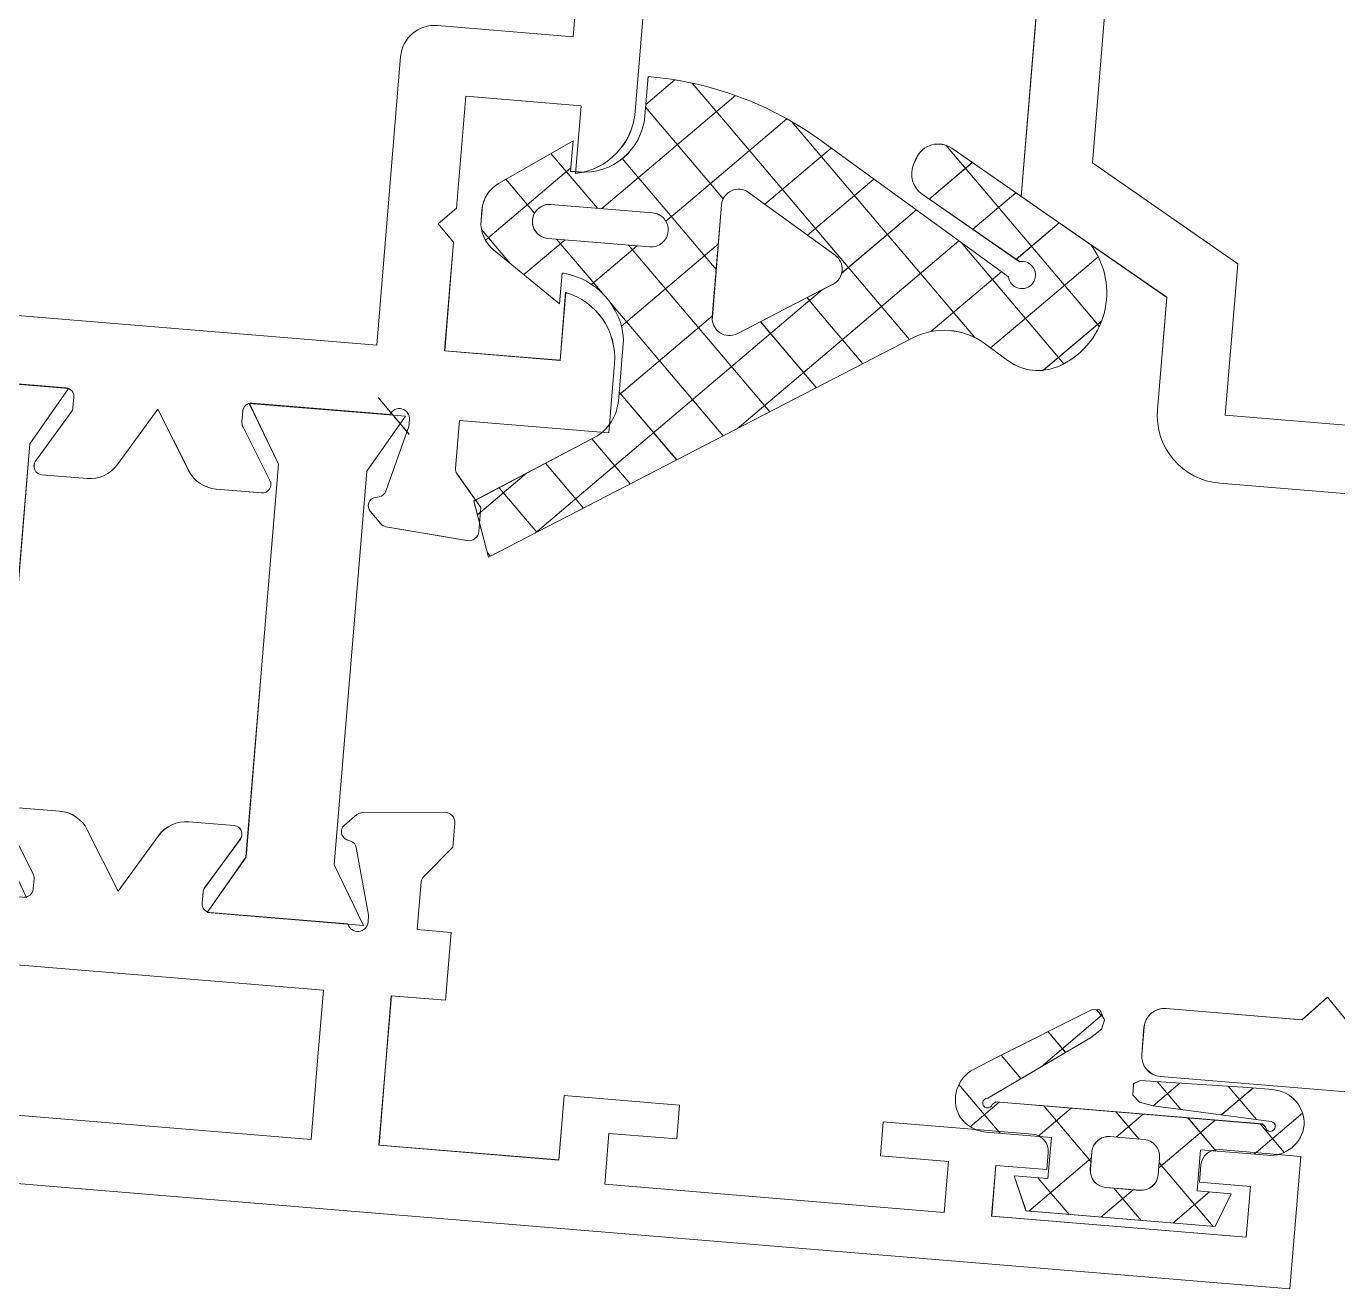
# Model space of a CAD drawing. Header units: millimetres. Extents: x 26282 to 30760, y 1404 to 4574.
# Drawn here: x 29318.767 to 29322.618, y 3490.114 to 3493.82 of the extents above; entities that cross this region are included whole.
import ezdxf

# ---------------------------------------------------------------- set-up
doc = ezdxf.new("R2010")
doc.units = ezdxf.units.MM
doc.header["$LTSCALE"] = 0.25
doc.layers.add('AB-DUV', color=4, linetype='Continuous', lineweight=50)
doc.layers.add('DOĞRAMA', color=30, linetype='Continuous', lineweight=20)

# ---------------------------------------------------------------- blocks, each defined once
blk = doc.blocks.new('CHD60E27', base_point=(-138.6, 7.85))
at = {"color": 1, "linetype": 'Continuous'}
blk.add_line((-115.729976, 50.516652), (-114.729976, 49.516652), dxfattribs=at)
blk.add_line((-115.729976, 50.516652), (-114.729976, 49.516652), dxfattribs=at)
at = {"color": 40, "linetype": 'Continuous'}
for points in [[(-138.6, 7.85), (-138.6, 78.35), (-134.7, 78.35), (-134.7, 75.95, -0.414213), (-135.199999, 75.45), (-135.7, 75.45), (-135.7, 76.95), (-137.2, 76.95), (-137.2, 69.45), (-135.7, 69.45), (-135.7, 70.95), (-135.2, 70.95, -0.414213), (-134.699999, 70.45), (-134.7, 66.05), (-135.7, 66.05), (-135.7, 68.05), (-137.2, 68.05), (-137.2, 58.05), (-135.7, 58.05), (-135.7, 60.05), (-134.7, 60.05), (-134.7, 56.65), (-136.6, 56.65), (-136.6, 51.35), (-134.4, 51.35), (-132.2, 51.35), (-132.2, 52.95), (-130.2, 52.95), (-130.2, 51.95), (-128.790992, 51.95, 0.176327), (-128.630295, 52.008489), (-127.7, 52.789099), (-127, 52.789099, -0.43976), (-126.701142, 52.462953), (-126.911671, 50.056591, -0.176327), (-126.983943, 49.901604), (-127.323223, 49.562323, -0.577351), (-127.741481, 49.674394), (-127.772347, 49.789587, 0.267949), (-127.949124, 49.966363), (-129.9, 50.489099), (-130.1, 50.489099, 0.842899), (-130.2, 49.906257), (-130.2, 45.839099, 0.414213), (-129.949998, 45.589099), (-129.628806, 45.589099, 0.137838), (-129.498553, 45.625711), (-127.980252, 46.552487, -0.585341), (-127.6, 46.339099), (-127.6, 45.002615, -0.261351), (-128.07899, 44.149065), (-129.797634, 43.1), (-128.07899, 42.050935, -0.261351), (-127.6, 41.197385), (-127.6, 39.8609, -0.585341)], [(-127.980252, 39.647512), (-129.498554, 40.574288, 0.137838), (-129.628807, 40.6109), (-129.95, 40.6109, 0.414213), (-130.199999, 40.360899)], [(-115.2, 36.293744), (-115.2, 40.3609, 0.414213), (-115.45, 40.6109), (-115.771193, 40.6109, 0.137838), (-115.901446, 40.574288), (-117.419747, 39.647512, -0.585341), (-117.799999, 39.8609), (-117.8, 41.197384, -0.261351), (-117.32101, 42.050935), (-115.602366, 43.1), (-117.321009, 44.149064, -0.261351), (-117.8, 45.002615), (-117.8, 46.339099, -0.585341), (-117.419747, 46.552488), (-115.901445, 45.625712, 0.137838), (-115.771193, 45.5891), (-115.45, 45.589099, 0.414213), (-115.199999, 45.8391), (-115.2, 49.906257, 0.842899), (-115.3, 50.489099), (-115.5, 50.489099), (-117.450876, 49.966364, 0.267949), (-117.627653, 49.789587), (-117.658518, 49.674395, -0.577351), (-118.076776, 49.562322), (-118.416057, 49.901603, -0.176327), (-118.488329, 50.056591), (-118.698858, 52.462953, -0.43976), (-118.4, 52.789099), (-117.7, 52.789099), (-116.769704, 52.008489, 0.176327), (-116.609007, 51.95), (-115.2, 51.95), (-115.2, 56.35), (-113.159591, 56.35, -0.356297), (-111.199999, 54.75), (-113.2, 54.75), (-113.2, 51.35), (-110, 51.35), (-109.5, 50.85), (-109, 51.35), (-105.7, 51.35), (-105.7, 54.75), (-107.7, 54.75, -0.356297), (-105.740408, 56.35), (-98.6, 56.35, -0.414213)]]:
    blk.add_lwpolyline(points, format="xyb", dxfattribs=at)
blk.add_lwpolyline([(-80.6, 43.1), (-80.6, 49.35), (-99.6, 49.35, -0.414213), (-100.6, 50.35), (-100.6, 54.35), (-103.7, 54.35), (-103.7, 50.35, -0.414213), (-104.699999, 49.350001), (-113.2, 49.35), (-113.2, 36.85), (-104.7, 36.85, -0.414213), (-103.699999, 35.850001), (-103.7, 31.85), (-100.6, 31.85), (-100.6, 35.85, -0.414213), (-99.6, 36.85), (-80.6, 36.85), (-80.6, 43.1)], format="xyb", close=True, dxfattribs=at)
at = {"color": 4, "linetype": 'Continuous'}
for points in [[(-130.210348, 45.762166), (-128.497348, 46.762166), (-122.710348, 46.762166), (-116.923348, 46.762166), (-115.210348, 45.762166), (-115.210348, 50.362166), (-116.910348, 49.362166), (-122.710348, 49.362166), (-128.510348, 49.362166), (-130.210348, 50.362166), (-130.210348, 45.762166)], [(-128.497348, 39.437833), (-130.210348, 40.437833), (-130.210348, 35.837833), (-128.510348, 36.837833), (-122.710348, 36.837833), (-116.910348, 36.837833), (-115.210348, 35.837833), (-115.210348, 40.437833), (-116.923348, 39.437833), (-122.710348, 39.437833), (-128.497348, 39.437833)]]:
    blk.add_lwpolyline(points, close=True, dxfattribs=at)
at = {"color": 40, "linetype": 'Continuous'}
blk.add_lwpolyline([(-134.4, 49.35), (-136.6, 49.35), (-136.6, 36.85), (-132.2, 36.85), (-132.2, 49.35), (-134.4, 49.35)], close=True, dxfattribs=at)
blk = doc.blocks.new('CHD60E28', base_point=(0, -82.8))
at = {"color": 40, "linetype": 'Continuous'}
for points in [[(7.9, -53.705341), (8.61934, -54.4), (7.9, -55.094658), (7.9, -59.1, -0.414213), (7.3, -59.699999), (6.5, -59.7, -0.414213), (5.9, -59.099999), (5.9, -49.7)], [(42.5, -65.3), (31.308076, -65.3), (28.71, -60.8), (25.4, -60.8, -0.414213), (23.4, -58.799999), (23.4, -48.4)]]:
    blk.add_lwpolyline(points, format="xyb", dxfattribs=at)
blk.add_lwpolyline([(65, -43.55084), (65, -28.301681, 0.414213), (62, -25.301681), (60, -25.30168), (60, -29), (25.4, -29), (25.4, -58.8), (29.864701, -58.8), (32.462777, -63.3), (38, -63.3), (38, -58.8), (65, -58.8), (65, -43.55084)], format="xyb", close=True, dxfattribs=at)
blk = doc.blocks.new('CHD50D23', base_point=(110.983776, 153.85743))
at = {"color": 1, "linetype": 'Continuous'}
for p, q in [((117.791548, 170.671326), (119.381447, 172.261226)), ((119.568875, 171.841832), (119.206204, 172.204502)), ((119.457419, 170.215877), (121.244586, 172.003044)), ((124.138771, 167.271936), (119.568875, 171.841832)), ((119.432791, 169.856596), (118.032092, 171.257294)), ((120.970782, 169.60792), (122.142332, 170.77947)), ((118.315634, 169.074092), (119.457419, 170.215877)), ((121.333881, 167.955505), (119.432791, 169.856596)), ((119.301305, 167.938443), (120.572703, 169.209841)), ((121.747604, 168.263422), (122.91966, 169.435477)), ((119.296707, 167.87136), (118.580823, 168.587243)), ((118.649877, 167.287015), (119.301305, 167.938443)), ((122.524426, 166.918923), (123.696988, 168.091485)), ((119.145191, 165.661009), (121.37384, 167.889658)), ((124.455498, 162.712568), (119.296707, 167.87136)), ((119.160623, 165.886123), (118.364104, 166.682642)), ((120.14134, 164.535837), (122.174977, 166.569474)), ((115.348278, 161.864095), (119.145191, 165.661009)), ((124.278265, 160.768481), (119.160623, 165.886123)), ((119.024539, 163.900887), (117.547506, 165.37792)), ((121.172168, 163.445345), (122.976114, 165.249291)), ((118.528593, 162.275512), (116.730908, 164.073197)), ((118.989078, 163.383575), (119.611946, 164.006444)), ((119.345191, 163.580234), (119.024539, 163.900887)), ((121.973305, 162.125161), (123.777251, 163.929107)), ((111.799457, 156.193954), (118.989078, 163.383575)), ((120.452072, 158.230713), (115.91431, 162.768475)), ((121.603057, 159.633594), (124.527445, 162.557981)), ((118.720503, 157.840961), (115.097712, 161.463753)), ((121.452072, 157.361288), (125.087016, 160.996232)), ((116.041968, 158.315145), (118.584254, 160.857431)), ((118.064864, 158.216721), (120.705574, 160.857431)), ((121.299351, 159.504754), (119.946674, 160.857431)), ((122.788808, 160.136617), (122.034401, 160.891024)), ((125.34237, 159.704376), (124.278265, 160.768481)), ((116.124999, 158.315145), (114.281114, 160.15903)), ((124.529431, 158.395995), (122.788808, 160.136617)), ((121.237452, 159.267988), (121.603057, 159.633594)), ((122.965684, 157.838422), (121.299351, 159.504754)), ((124.608099, 158.395995), (125.396213, 159.184109)), ((114.691525, 157.627299), (113.464516, 158.854308)), ((119.211984, 157.24252), (120.452072, 158.482608)), ((113.865869, 156.331635), (112.647918, 157.549586)), ((120.452072, 156.109392), (118.977527, 157.583937)), ((122.94395, 155.738834), (121.452072, 157.230713)), ((119.332913, 155.242129), (120.452072, 156.361288)), ((120.244395, 154.032291), (122.569534, 156.35743)), ((113.040212, 155.035971), (111.83132, 156.244863)), ((112.193401, 154.466577), (113.52755, 155.800727)), ((122.081038, 154.480426), (121.159141, 155.402323)), ((111.107571, 154.847292), (111.014722, 154.940141)), ((120.547923, 153.892221), (119.627241, 154.812903))]:
    blk.add_line(p, q, dxfattribs=at)
for points in [[(117.942326, 171.103172, -0.229763), (119.601084, 172.311706, -0.229763), (121.577, 171.756923), (124.065182, 167.454881, -0.472021), (123.686104, 166.442525), (123.493312, 166.376425, -0.353954), (122.651853, 166.698377), (120.910699, 169.711911, 2.506605), (120.443837, 169.422198), (123.974866, 163.603459, -0.068514), (125.058809, 161.099606, -0.068514), (125.425814, 158.395994), (124.268132, 158.395995, 0.414213), (122.468133, 156.595995), (122.468132, 156.35743), (123.368132, 156.35743), (121.951762, 154.2919, -0.247171), (121.127035, 153.857431), (120.80923, 153.85743, -0.247171), (119.984502, 154.2919), (118.568132, 156.35743), (119.468132, 156.35743), (119.468132, 156.395995, 0.347266), (117.672353, 158.315146), (115.962865, 158.315145, 0.239382), (114.781982, 157.769249), (112.588983, 154.327878), (110.983776, 154.890697), (118.422358, 166.775718, 0.283277), (118.436838, 168.874362), (117.984154, 169.620334, -0.264505), (117.942326, 171.103172)], [(118.960417, 162.96546), (118.120011, 161.622698, 0.58904), (118.543842, 160.857431), (121.854332, 160.857431, 0.584485), (122.281783, 161.616824), (120.652103, 164.302354, 0.558043), (119.800823, 164.308222), (118.960417, 162.96546)], [(120.952072, 159.35743, 0.414214), (120.452072, 158.85743), (120.452072, 155.85743, 1), (121.452072, 155.85743), (121.452072, 158.85743, 0.414214), (120.952072, 159.35743)]]:
    blk.add_lwpolyline(points, format="xyb", close=True, dxfattribs=at)
blk = doc.blocks.new('CHD40D08', base_point=(-2.21267, -2.905012))
at = {"color": 1, "linetype": 'Continuous'}
for p, q in [((0, 5.969856), (1.319355, 7.289211)), ((0.12533, 6.85077), (0.904473, 6.071627)), ((1.017205, 5.958895), (1.924654, 5.051445)), ((1.069674, 4.91821), (1.934707, 5.783243)), ((-2.21267, 4.946129), (-0.482761, 3.21622)), ((-2.21267, 3.757186), (-1.21267, 4.757186)), ((-0.632316, 3.21622), (0.904473, 4.753009)), ((0, 4.854779), (0.904473, 3.950306)), ((1.129836, 3.724943), (1.8882, 2.96658)), ((1.171493, 2.898708), (1.899747, 3.626962)), ((-2.21267, 2.824809), (-1.333018, 1.945157)), ((-2.21267, 1.635866), (-1.333018, 2.515518)), ((0.166981, 2.566478), (0.904473, 1.828986)), ((0.166982, 1.894197), (0.904473, 2.631688)), ((-2.21267, -0.485455), (-0.510996, 1.216219)), ((-0.604081, 1.21622), (0.039793, 0.572346)), ((2.045652, -0.469774), (3.706779, 1.191354)), ((3.601991, 1.252788), (3.846916, 1.007863)), ((-2.21267, 0.703488), (-1.21267, -0.296512)), ((0.039793, 0.572346), (0.904473, -0.292334)), ((0.061836, -0.332269), (0.904473, 0.510368)), ((2.524604, 0.208855), (3.086884, -0.353425)), ((0, -0.394105), (0.061836, -0.332269)), ((1.646901, -1.034763), (2.284292, -1.672154)), ((-0.000001, -1.509181), (0.092774, -1.601955)), ((0.092774, -1.601955), (1.325459, -2.834641)), ((0.115405, -2.400021), (0.904473, -1.610952))]:
    blk.add_line(p, q, dxfattribs=at)
for points in [[(3.56458, 1.274721), (3.853054, 1.105598), (3.839039, 0.882431), (2.197611, -1.814579), (1.801975, -2.439764, -0.413949), (0.422965, -2.750501, -0.119976), (0.112064, -2.393627, -0.119976), (-0.000001, -1.93378), (0, 0), (-1.21267, 0), (-1.21267, -1), (-2.21267, -0.565218), (-2.21267, 5.005452), (-1.21267, 5.396757), (-1.21267, 4.396757), (0, 4.396757), (0, 6.36622, -0.404548), (0.967353, 7.365686, -0.404548), (1.934706, 6.366219), (1.934707, 5.626366), (1.87951, 2.469611), (1.772015, 2.273538), (1.437813, 2.284888), (1.245523, 2.492312), (1.171532, 2.897929), (0.995458, 6.390233, 2.044702), (0.823804, 6.2417), (0.904473, 6.143585), (0.904473, -1.711145), (0.823804, -1.809259, 2.04471), (0.995459, -1.957792), (3.011747, 0.899087), (3.291174, 1.202272), (3.56458, 1.274721)], [(0.020535, 1.362666, 0.198912), (0.166982, 1.71622), (0.166981, 2.71622, 0.414213), (-0.333018, 3.21622), (-0.833018, 3.21622, 0.414213), (-1.333018, 2.71622), (-1.333018, 1.716219, 0.414213), (-0.833018, 1.21622), (-0.333018, 1.216219, 0.198912), (0.020535, 1.362666)]]:
    blk.add_lwpolyline(points, format="xyb", close=True, dxfattribs=at)
blk = doc.blocks.new('A$C3DEF5641')
at = {"layer": 'DOĞRAMA', "color": 163, "xscale": -1, "rotation": 270}
for name, p in [('CHD60E28', (55.833, 51.924)), ('CHD60E27', (13.333, 51.924)), ('CHD50D23', (57.585, 71.395)), ('CHD40D08', (73.585, 53.562))]:
    blk.add_blockref(name, p, dxfattribs=at)
blk = doc.blocks.new('A$C187D15ED')
at = {"layer": 'DOĞRAMA', "color": 163, "xscale": 0.1, "yscale": 0.1, "zscale": 0.1, "rotation": 355.2754398313509}
blk.add_blockref('A$C3DEF5641', (9743.2711, 3280.6018, -134.2241), dxfattribs=at)
blk.add_blockref('A$C3DEF5641', (9743.2711, 3280.6018, -134.2241), dxfattribs=at)

msp = doc.modelspace()

# ---------------------------------------------------------------- block references
at = {"layer": 'AB-DUV', "ltscale": 100}
msp.add_blockref('A$C187D15ED', (19570.4239, 205.0275, 5.1264), dxfattribs=at)

# ---------------------------------------------------------------- next in the draw order: linework, layer by layer
at = {"layer": 'DOĞRAMA', "color": 1, "linetype": 'Continuous'}
for p, q in [((29320.5865, 3493.5907, -129.0977), (29320.6716, 3493.6627, -129.0977)), ((29320.5865, 3493.5907, -129.0977), (29320.6716, 3493.6627, -129.0977)), ((29320.723, 3493.6531, -129.0977), (29320.8203, 3493.5383, -129.0977)), ((29320.723, 3493.6531, -129.0977), (29320.8203, 3493.5383, -129.0977)), ((29320.4574, 3493.2847, -129.0977), (29320.8496, 3493.617, -129.0977)), ((29320.4574, 3493.2847, -129.0977), (29320.8496, 3493.617, -129.0977)), ((29320.5859, 3493.5829, -129.0977), (29320.745, 3493.395, -129.0977)), ((29320.5859, 3493.5829, -129.0977), (29320.745, 3493.395, -129.0977)), ((29320.6851, 3493.281, -129.0977), (29321.0007, 3493.5484, -129.0977)), ((29320.6851, 3493.281, -129.0977), (29321.0007, 3493.5484, -129.0977)), ((29320.8203, 3493.5383, -129.0977), (29321.2881, 3492.9861, -129.0977)), ((29320.8203, 3493.5383, -129.0977), (29321.2881, 3492.9861, -129.0977)), ((29321.0155, 3493.5399, -129.0977), (29321.4871, 3492.9833, -129.0977)), ((29321.0155, 3493.5399, -129.0977), (29321.4871, 3492.9833, -129.0977)), ((29320.9365, 3493.2974, -129.0977), (29321.1311, 3493.4623, -129.0977)), ((29320.9365, 3493.2974, -129.0977), (29321.1311, 3493.4623, -129.0977)), ((29321.4673, 3493.4708, -129.0977), (29321.8851, 3492.9777, -129.0977)), ((29321.4673, 3493.4708, -129.0977), (29321.8851, 3492.9777, -129.0977)), ((29320.308, 3493.4467, -129.0977), (29320.4444, 3493.2858, -129.0977)), ((29320.308, 3493.4467, -129.0977), (29320.4444, 3493.2858, -129.0977)), ((29320.5175, 3493.4316, -129.0977), (29320.6698, 3493.2518, -129.0977)), ((29320.5175, 3493.4316, -129.0977), (29320.6698, 3493.2518, -129.0977)), ((29321.4188, 3493.3128, -129.0977), (29321.5453, 3493.42, -129.0977)), ((29321.4188, 3493.3128, -129.0977), (29321.5453, 3493.42, -129.0977)), ((29320.1157, 3493.1917, -129.0977), (29320.3666, 3493.4043, -129.0977)), ((29320.1157, 3493.1917, -129.0977), (29320.3666, 3493.4043, -129.0977)), ((29320.745, 3493.395, -129.0977), (29320.814, 3493.3136, -129.0977)), ((29320.745, 3493.395, -129.0977), (29320.814, 3493.3136, -129.0977)), ((29320.1755, 3493.3711, -129.0977), (29320.2598, 3493.2716, -129.0977)), ((29320.1755, 3493.3711, -129.0977), (29320.2598, 3493.2716, -129.0977)), ((29321.0615, 3493.2067, -129.0977), (29321.2561, 3493.3716, -129.0977)), ((29321.0615, 3493.2067, -129.0977), (29321.2561, 3493.3716, -129.0977)), ((29321.5464, 3493.2243, -129.0977), (29321.6728, 3493.3315, -129.0977)), ((29321.5464, 3493.2243, -129.0977), (29321.6728, 3493.3315, -129.0977)), ((29320.6457, 3493.2476, -129.0977), (29320.6851, 3493.281, -129.0977)), ((29320.6457, 3493.2476, -129.0977), (29320.6851, 3493.281, -129.0977)), ((29321.1617, 3493.095, -129.0977), (29321.3811, 3493.2809, -129.0977)), ((29321.1617, 3493.095, -129.0977), (29321.3811, 3493.2809, -129.0977)), ((29320.1043, 3493.2232, -129.0977), (29320.1884, 3493.1238, -129.0977)), ((29320.1043, 3493.2232, -129.0977), (29320.1884, 3493.1238, -129.0977)), ((29320.6698, 3493.2518, -129.0977), (29320.7935, 3493.1059, -129.0977)), ((29320.6698, 3493.2518, -129.0977), (29320.7935, 3493.1059, -129.0977)), ((29321.674, 3493.1359, -129.0977), (29321.8004, 3493.243, -129.0977)), ((29321.674, 3493.1359, -129.0977), (29321.8004, 3493.243, -129.0977)), ((29320.2288, 3493.0909, -129.0977), (29320.3495, 3493.1933, -129.0977)), ((29320.2288, 3493.0909, -129.0977), (29320.3495, 3493.1933, -129.0977)), ((29320.3244, 3493.1953, -129.0977), (29320.4592, 3493.0362, -129.0977)), ((29320.3244, 3493.1953, -129.0977), (29320.4592, 3493.0362, -129.0977)), ((29321.2656, 3492.9864, -129.0977), (29321.506, 3493.1902, -129.0977)), ((29321.2656, 3492.9864, -129.0977), (29321.506, 3493.1902, -129.0977)), ((29321.5123, 3493.1856, -129.0977), (29321.6861, 3492.9805, -129.0977)), ((29321.5123, 3493.1856, -129.0977), (29321.6861, 3492.9805, -129.0977)), ((29320.4271, 3493.0624, -129.0977), (29320.5609, 3493.1758, -129.0977)), ((29320.4271, 3493.0624, -129.0977), (29320.5609, 3493.1758, -129.0977)), ((29320.5148, 3492.9401, -129.0977), (29320.7997, 3493.1815, -129.0977)), ((29320.5148, 3492.9401, -129.0977), (29320.7997, 3493.1815, -129.0977)), ((29320.5358, 3493.1779, -129.0977), (29320.9507, 3492.6883, -129.0977)), ((29320.5358, 3493.1779, -129.0977), (29320.9507, 3492.6883, -129.0977)), ((29321.7221, 3492.98, -129.0977), (29321.9149, 3493.1434, -129.0977)), ((29321.7221, 3492.98, -129.0977), (29321.9149, 3493.1434, -129.0977)), ((29321.4938, 3492.9832, -129.0977), (29321.631, 3493.0995, -129.0977)), ((29321.4938, 3492.9832, -129.0977), (29321.631, 3493.0995, -129.0977)), ((29321.0373, 3492.9896, -129.0977), (29321.1045, 3493.0466, -129.0977)), ((29321.0373, 3492.9896, -129.0977), (29321.1045, 3493.0466, -129.0977)), ((29320.4827, 3493.0085, -129.0977), (29320.8139, 3492.6176, -129.0977)), ((29320.4827, 3493.0085, -129.0977), (29320.8139, 3492.6176, -129.0977)), ((29321.0599, 3493.0235, -129.0977), (29321.0892, 3492.9889, -129.0977)), ((29321.0599, 3493.0235, -129.0977), (29321.0892, 3492.9889, -129.0977)), ((29320.2616, 3492.3323, -129.0977), (29321.0373, 3492.9896, -129.0977)), ((29320.2616, 3492.3323, -129.0977), (29321.0373, 3492.9896, -129.0977)), ((29320.5079, 3492.7377, -129.0977), (29320.7822, 3492.9701, -129.0977)), ((29320.5079, 3492.7377, -129.0977), (29320.7822, 3492.9701, -129.0977)), ((29320.8559, 3492.6393, -129.0977), (29321.2656, 3492.9864, -129.0977)), ((29320.8559, 3492.6393, -129.0977), (29321.2656, 3492.9864, -129.0977)), ((29320.9231, 3492.9529, -129.0977), (29321.0875, 3492.7589, -129.0977)), ((29320.9231, 3492.9529, -129.0977), (29321.0875, 3492.7589, -129.0977)), ((29321.0892, 3492.9889, -129.0977), (29321.2242, 3492.8295, -129.0977)), ((29321.0892, 3492.9889, -129.0977), (29321.2242, 3492.8295, -129.0977)), ((29321.2881, 3492.9861, -129.0977), (29321.361, 3492.9002, -129.0977)), ((29321.2881, 3492.9861, -129.0977), (29321.361, 3492.9002, -129.0977)), ((29321.4236, 3492.9237, -129.0977), (29321.4938, 3492.9832, -129.0977)), ((29321.4236, 3492.9237, -129.0977), (29321.4938, 3492.9832, -129.0977)), ((29321.4871, 3492.9833, -129.0977), (29321.5526, 3492.9061, -129.0977)), ((29321.4871, 3492.9833, -129.0977), (29321.5526, 3492.9061, -129.0977)), ((29321.5989, 3492.8756, -129.0977), (29321.7221, 3492.98, -129.0977)), ((29321.5989, 3492.8756, -129.0977), (29321.7221, 3492.98, -129.0977)), ((29321.6861, 3492.9805, -129.0977), (29321.8141, 3492.8294, -129.0977)), ((29321.6861, 3492.9805, -129.0977), (29321.8141, 3492.8294, -129.0977)), ((29321.7538, 3492.8102, -129.0977), (29321.9253, 3492.9556, -129.0977)), ((29321.7538, 3492.8102, -129.0977), (29321.9253, 3492.9556, -129.0977)), ((29321.8851, 3492.9777, -129.0977), (29321.9182, 3492.9386, -129.0977)), ((29321.8851, 3492.9777, -129.0977), (29321.9182, 3492.9386, -129.0977)), ((29319.8921, 3492.6221, -129.0977), (29319.8006, 3492.73, -129.0977)), ((29319.8921, 3492.6221, -129.0977), (29319.8006, 3492.73, -129.0977)), ((29319.8921, 3492.6221, -129.0977), (29319.8006, 3492.73, -129.0977)), ((29319.8921, 3492.6221, -129.0977), (29319.8006, 3492.73, -129.0977)), ((29320.5086, 3492.7459, -129.0977), (29320.6772, 3492.547, -129.0977)), ((29320.5086, 3492.7459, -129.0977), (29320.6772, 3492.547, -129.0977)), ((29320.4283, 3492.6087, -129.0977), (29320.5404, 3492.4763, -129.0977)), ((29320.4283, 3492.6087, -129.0977), (29320.5404, 3492.4763, -129.0977)), ((29320.2923, 3492.5371, -129.0977), (29320.4037, 3492.4057, -129.0977)), ((29320.2923, 3492.5371, -129.0977), (29320.4037, 3492.4057, -129.0977)), ((29320.0927, 3492.3858, -129.0977), (29320.2366, 3492.5078, -129.0977)), ((29320.0927, 3492.3858, -129.0977), (29320.2366, 3492.5078, -129.0977)), ((29320.1564, 3492.4655, -129.0977), (29320.2669, 3492.3351, -129.0977)), ((29320.1564, 3492.4655, -129.0977), (29320.2669, 3492.3351, -129.0977)), ((29320.1217, 3492.2745, -129.0977), (29320.1302, 3492.2644, -129.0977)), ((29320.1217, 3492.2745, -129.0977), (29320.1302, 3492.2644, -129.0977)), ((29321.7474, 3490.7656, -129.0977), (29321.9267, 3490.9175, -129.0977)), ((29321.7474, 3490.7656, -129.0977), (29321.9267, 3490.9175, -129.0977)), ((29321.9319, 3490.9065, -129.0977), (29321.9095, 3490.933, -129.0977)), ((29321.9319, 3490.9065, -129.0977), (29321.9095, 3490.933, -129.0977)), ((29321.819, 3490.8078, -129.0977), (29321.7676, 3490.8684, -129.0977)), ((29321.819, 3490.8078, -129.0977), (29321.7676, 3490.8684, -129.0977)), ((29321.6879, 3490.7305, -129.0977), (29321.6296, 3490.7993, -129.0977)), ((29321.6879, 3490.7305, -129.0977), (29321.6296, 3490.7993, -129.0977)), ((29322.1579, 3490.6398, -129.0977), (29322.0886, 3490.7216, -129.0977)), ((29322.1579, 3490.6398, -129.0977), (29322.0886, 3490.7216, -129.0977)), ((29321.6185, 3490.5803, -129.0977), (29321.5058, 3490.7133, -129.0977)), ((29321.6185, 3490.5803, -129.0977), (29321.5058, 3490.7133, -129.0977)), ((29322.0759, 3490.6508, -129.0977), (29322.1545, 3490.7173, -129.0977)), ((29322.0759, 3490.6508, -129.0977), (29322.1545, 3490.7173, -129.0977)), ((29322.2764, 3490.624, -129.0977), (29322.3697, 3490.7031, -129.0977)), ((29322.2764, 3490.624, -129.0977), (29322.3697, 3490.7031, -129.0977)), ((29322.3797, 3490.6102, -129.0977), (29322.2967, 3490.7081, -129.0977)), ((29322.3797, 3490.6102, -129.0977), (29322.2967, 3490.7081, -129.0977)), ((29321.5392, 3490.5891, -129.0977), (29321.6243, 3490.6613, -129.0977)), ((29321.5392, 3490.5891, -129.0977), (29321.6243, 3490.6613, -129.0977)), ((29321.7448, 3490.5668, -129.0977), (29321.8357, 3490.6438, -129.0977)), ((29321.7448, 3490.5668, -129.0977), (29321.8357, 3490.6438, -129.0977)), ((29321.8348, 3490.5571, -129.0977), (29321.7557, 3490.6504, -129.0977)), ((29321.8348, 3490.5571, -129.0977), (29321.7557, 3490.6504, -129.0977)), ((29322.0346, 3490.5534, -129.0977), (29321.9671, 3490.633, -129.0977)), ((29322.0346, 3490.5534, -129.0977), (29321.9671, 3490.633, -129.0977)), ((29321.9676, 3490.5589, -129.0977), (29322.0471, 3490.6263, -129.0977)), ((29321.9676, 3490.5589, -129.0977), (29322.0471, 3490.6263, -129.0977)), ((29322.0927, 3490.4684, -129.0977), (29322.2585, 3490.6089, -129.0977)), ((29322.0927, 3490.4684, -129.0977), (29322.2585, 3490.6089, -129.0977)), ((29322.2612, 3490.5179, -129.0977), (29322.1785, 3490.6155, -129.0977)), ((29322.2612, 3490.5179, -129.0977), (29322.1785, 3490.6155, -129.0977)), ((29322.3724, 3490.5087, -129.0977), (29322.5147, 3490.6293, -129.0977)), ((29322.3724, 3490.5087, -129.0977), (29322.5147, 3490.6293, -129.0977)), ((29321.627, 3490.5703, -129.0977), (29321.6185, 3490.5803, -129.0977)), ((29321.627, 3490.5703, -129.0977), (29321.6185, 3490.5803, -129.0977)), ((29321.7381, 3490.5611, -129.0977), (29321.7448, 3490.5668, -129.0977)), ((29321.7381, 3490.5611, -129.0977), (29321.7448, 3490.5668, -129.0977)), ((29322.4612, 3490.5139, -129.0977), (29322.39, 3490.598, -129.0977)), ((29322.4612, 3490.5139, -129.0977), (29322.39, 3490.598, -129.0977)), ((29321.8936, 3490.4877, -129.0977), (29321.8348, 3490.5571, -129.0977)), ((29321.8936, 3490.4877, -129.0977), (29321.8348, 3490.5571, -129.0977)), ((29321.7108, 3490.3414, -129.0977), (29321.8944, 3490.4969, -129.0977)), ((29321.7108, 3490.3414, -129.0977), (29321.8944, 3490.4969, -129.0977)), ((29322.2521, 3490.2966, -129.0977), (29322.094, 3490.4833, -129.0977)), ((29322.2521, 3490.2966, -129.0977), (29322.094, 3490.4833, -129.0977)), ((29321.8293, 3490.3316, -129.0977), (29321.7379, 3490.4395, -129.0977)), ((29321.8293, 3490.3316, -129.0977), (29321.7379, 3490.4395, -129.0977)), ((29321.9222, 3490.3239, -129.0977), (29322.0171, 3490.4043, -129.0977)), ((29321.9222, 3490.3239, -129.0977), (29322.0171, 3490.4043, -129.0977)), ((29322.0407, 3490.3141, -129.0977), (29321.9603, 3490.409, -129.0977)), ((29322.0407, 3490.3141, -129.0977), (29321.9603, 3490.409, -129.0977)), ((29322.1336, 3490.3064, -129.0977), (29322.2415, 3490.3978, -129.0977)), ((29322.1336, 3490.3064, -129.0977), (29322.2415, 3490.3978, -129.0977))]:
    msp.add_line(p, q, dxfattribs=at)
at = {"layer": 'DOĞRAMA', "color": 40, "linetype": 'Continuous', "elevation": -129.0977}
for points in [[(29324.134, 3496.4989), (29325.6538, 3496.3733, -0.414213), (29325.928, 3496.0496), (29325.9116, 3495.8503), (29325.543, 3495.8807), (29325.258, 3492.4325), (29322.2881, 3492.6779), (29322.3249, 3493.1229), (29321.8978, 3493.4189), (29321.9434, 3493.9707), (29322.3919, 3493.9337), (29322.6143, 3496.6245), (29324.134, 3496.4989)], [(29324.134, 3496.4989), (29325.6538, 3496.3733, -0.414213), (29325.928, 3496.0496), (29325.9116, 3495.8503), (29325.543, 3495.8807), (29325.258, 3492.4325), (29322.2881, 3492.6779), (29322.3249, 3493.1229), (29321.8978, 3493.4189), (29321.9434, 3493.9707), (29322.3919, 3493.9337), (29322.6143, 3496.6245), (29324.134, 3496.4989)], [(29319.4423, 3496.1842), (29320.0651, 3496.1328), (29319.9087, 3494.2392, 0.414213), (29320.0001, 3494.1313), (29320.3987, 3494.0984), (29320.3732, 3493.7894), (29319.9745, 3493.8224, 0.414213), (29319.8666, 3493.731), (29319.7966, 3492.8838), (29318.5509, 3492.9868), (29318.6209, 3493.8339, 0.414213), (29318.5295, 3493.9418), (29318.1308, 3493.9748), (29318.1564, 3494.2837), (29318.555, 3494.2508, 0.414213), (29318.6629, 3494.3422), (29318.8194, 3496.2357), (29319.4423, 3496.1842)], [(29319.4423, 3496.1842), (29320.0651, 3496.1328), (29319.9087, 3494.2392, 0.414213), (29320.0001, 3494.1313), (29320.3987, 3494.0984), (29320.3732, 3493.7894), (29319.9745, 3493.8224, 0.414213), (29319.8666, 3493.731), (29319.7966, 3492.8838), (29318.5509, 3492.9868), (29318.6209, 3493.8339, 0.414213), (29318.5295, 3493.9418), (29318.1308, 3493.9748), (29318.1564, 3494.2837), (29318.555, 3494.2508, 0.414213), (29318.6629, 3494.3422), (29318.8194, 3496.2357), (29319.4423, 3496.1842)]]:
    msp.add_lwpolyline(points, format="xyb", close=True, dxfattribs=at)
for points in [[(29321.7812, 3494.4357), (29321.689, 3493.3203), (29322.1161, 3493.0243), (29322.0888, 3492.6944, 0.414213), (29322.2717, 3492.4786), (29323.3081, 3492.393)], [(29321.7812, 3494.4357), (29321.689, 3493.3203), (29322.1161, 3493.0243), (29322.0888, 3492.6944, 0.414213), (29322.2717, 3492.4786), (29323.3081, 3492.393)], [(29318.479, 3492.7921), (29318.8843, 3492.7586, -0.414213), (29318.9072, 3492.7316), (29318.9045, 3492.6996, -0.137838), (29318.8998, 3492.6869), (29318.7949, 3492.5432, 0.585341), (29318.8131, 3492.5036), (29318.9463, 3492.4926, 0.261351), (29319.0353, 3492.5333), (29319.154, 3492.6959), (29319.2444, 3492.516, 0.261351), (29319.3255, 3492.4612), (29319.4587, 3492.4502, 0.585341), (29319.4831, 3492.4863), (29319.4032, 3492.6453, -0.137838), (29319.4006, 3492.6586), (29319.4033, 3492.6906, -0.414213), (29319.4303, 3492.7134), (29319.8356, 3492.6799, -0.842899), (29319.8929, 3492.6652), (29319.8912, 3492.6452), (29319.823, 3492.4551, -0.267949), (29319.804, 3492.439), (29319.7922, 3492.4368, 0.577351), (29319.7776, 3492.3961), (29319.8086, 3492.3595, 0.176327), (29319.8235, 3492.351), (29320.0616, 3492.3102, 0.43976), (29320.0965, 3492.3373), (29320.1023, 3492.407), (29320.0322, 3492.5062, -0.176327), (29320.0277, 3492.5227), (29320.0393, 3492.6631), (29320.4778, 3492.6269), (29320.4946, 3492.8302, 0.356297), (29320.3513, 3493.0387), (29320.3348, 3492.8394), (29319.996, 3492.8674), (29320.0223, 3493.1863), (29319.9766, 3493.2402), (29320.0305, 3493.2859), (29320.0577, 3493.6148), (29320.3966, 3493.5868), (29320.3801, 3493.3875, 0.356297), (29320.5557, 3493.5696), (29320.6145, 3494.2812, 0.414213)], [(29318.479, 3492.7921), (29318.8843, 3492.7586, -0.414213), (29318.9072, 3492.7316), (29318.9045, 3492.6996, -0.137838), (29318.8998, 3492.6869), (29318.7949, 3492.5432, 0.585341), (29318.8131, 3492.5036), (29318.9463, 3492.4926, 0.261351), (29319.0353, 3492.5333), (29319.154, 3492.6959), (29319.2444, 3492.516, 0.261351), (29319.3255, 3492.4612), (29319.4587, 3492.4502, 0.585341), (29319.4831, 3492.4863), (29319.4032, 3492.6453, -0.137838), (29319.4006, 3492.6586), (29319.4033, 3492.6906, -0.414213), (29319.4303, 3492.7134), (29319.8356, 3492.6799, -0.842899), (29319.8929, 3492.6652), (29319.8912, 3492.6452), (29319.823, 3492.4551, -0.267949), (29319.804, 3492.439), (29319.7922, 3492.4368, 0.577351), (29319.7776, 3492.3961), (29319.8086, 3492.3595, 0.176327), (29319.8235, 3492.351), (29320.0616, 3492.3102, 0.43976), (29320.0965, 3492.3373), (29320.1023, 3492.407), (29320.0322, 3492.5062, -0.176327), (29320.0277, 3492.5227), (29320.0393, 3492.6631), (29320.4778, 3492.6269), (29320.4946, 3492.8302, 0.356297), (29320.3513, 3493.0387), (29320.3348, 3492.8394), (29319.996, 3492.8674), (29320.0223, 3493.1863), (29319.9766, 3493.2402), (29320.0305, 3493.2859), (29320.0577, 3493.6148), (29320.3966, 3493.5868), (29320.3801, 3493.3875, 0.356297), (29320.5557, 3493.5696), (29320.6145, 3494.2812, 0.414213)], [(29315.4515, 3490.6943), (29322.4776, 3490.1136), (29322.5097, 3490.5023), (29322.2705, 3490.5221, 0.414213), (29322.2166, 3490.4763), (29322.2124, 3490.4265), (29322.3619, 3490.4142), (29322.3496, 3490.2647), (29321.6021, 3490.3264), (29321.6145, 3490.4759), (29321.764, 3490.4636), (29321.7681, 3490.5134, 0.414213), (29321.7224, 3490.5674), (29321.2839, 3490.6036), (29321.2756, 3490.5039), (29321.475, 3490.4875), (29321.4626, 3490.338), (29320.466, 3490.4203), (29320.4784, 3490.5698), (29320.6777, 3490.5534), (29320.6859, 3490.653), (29320.3471, 3490.681), (29320.3314, 3490.4917), (29319.8032, 3490.5353), (29319.8213, 3490.7546), (29319.8395, 3490.9738), (29319.9989, 3490.9607), (29320.0154, 3491.16), (29319.9157, 3491.1682), (29319.9273, 3491.3086, -0.176327), (29319.9345, 3491.3242), (29320.0199, 3491.4104), (29320.0257, 3491.4802, 0.43976), (29319.9957, 3491.5127), (29319.7541, 3491.5115, 0.176327), (29319.7381, 3491.5056), (29319.7015, 3491.4746, 0.577351), (29319.7092, 3491.432), (29319.7204, 3491.4279, -0.267949), (29319.7366, 3491.4089), (29319.7726, 3491.2101), (29319.771, 3491.1902, -0.842899), (29319.712, 3491.185), (29319.3067, 3491.2185, -0.414213), (29319.2839, 3491.2455), (29319.2865, 3491.2775, -0.137838), (29319.2912, 3491.2902), (29319.3961, 3491.4339, 0.585341), (29319.378, 3491.4735), (29319.2448, 3491.4845, 0.261351), (29319.1558, 3491.4438), (29319.037, 3491.2812), (29318.9467, 3491.4611, 0.261351), (29318.8655, 3491.5159), (29318.7323, 3491.5269, 0.585341)], [(29315.4515, 3490.6943), (29322.4776, 3490.1136), (29322.5097, 3490.5023), (29322.2705, 3490.5221, 0.414213), (29322.2166, 3490.4763), (29322.2124, 3490.4265), (29322.3619, 3490.4142), (29322.3496, 3490.2647), (29321.6021, 3490.3264), (29321.6145, 3490.4759), (29321.764, 3490.4636), (29321.7681, 3490.5134, 0.414213), (29321.7224, 3490.5674), (29321.2839, 3490.6036), (29321.2756, 3490.5039), (29321.475, 3490.4875), (29321.4626, 3490.338), (29320.466, 3490.4203), (29320.4784, 3490.5698), (29320.6777, 3490.5534), (29320.6859, 3490.653), (29320.3471, 3490.681), (29320.3314, 3490.4917), (29319.8032, 3490.5353), (29319.8213, 3490.7546), (29319.8395, 3490.9738), (29319.9989, 3490.9607), (29320.0154, 3491.16), (29319.9157, 3491.1682), (29319.9273, 3491.3086, -0.176327), (29319.9345, 3491.3242), (29320.0199, 3491.4104), (29320.0257, 3491.4802, 0.43976), (29319.9957, 3491.5127), (29319.7541, 3491.5115, 0.176327), (29319.7381, 3491.5056), (29319.7015, 3491.4746, 0.577351), (29319.7092, 3491.432), (29319.7204, 3491.4279, -0.267949), (29319.7366, 3491.4089), (29319.7726, 3491.2101), (29319.771, 3491.1902, -0.842899), (29319.712, 3491.185), (29319.3067, 3491.2185, -0.414213), (29319.2839, 3491.2455), (29319.2865, 3491.2775, -0.137838), (29319.2912, 3491.2902), (29319.3961, 3491.4339, 0.585341), (29319.378, 3491.4735), (29319.2448, 3491.4845, 0.261351), (29319.1558, 3491.4438), (29319.037, 3491.2812), (29318.9467, 3491.4611, 0.261351), (29318.8655, 3491.5159), (29318.7323, 3491.5269, 0.585341)], [(29318.7079, 3491.4908), (29318.7878, 3491.3318, -0.137838), (29318.7904, 3491.3185), (29318.7877, 3491.2865, -0.414213), (29318.7608, 3491.2637)], [(29318.7079, 3491.4908), (29318.7878, 3491.3318, -0.137838), (29318.7904, 3491.3185), (29318.7877, 3491.2865, -0.414213), (29318.7608, 3491.2637)], [(29322.6517, 3490.8919), (29322.5884, 3490.9693), (29322.5133, 3490.9034), (29322.1141, 3490.9363, 0.414213), (29322.0494, 3490.8815), (29322.0428, 3490.8018, 0.414213), (29322.0976, 3490.737), (29323.0344, 3490.6596)], [(29322.6517, 3490.8919), (29322.5884, 3490.9693), (29322.5133, 3490.9034), (29322.1141, 3490.9363, 0.414213), (29322.0494, 3490.8815), (29322.0428, 3490.8018, 0.414213), (29322.0976, 3490.737), (29323.0344, 3490.6596)]]:
    msp.add_lwpolyline(points, format="xyb", dxfattribs=at)
at = {"layer": 'DOĞRAMA', "color": 1, "linetype": 'Continuous', "elevation": -129.0977}
for points in [[(29321.798, 3492.8217, 0.229763), (29321.9321, 3492.9771, 0.229763), (29321.8931, 3493.1786), (29321.4849, 3493.462, 0.472021), (29321.3809, 3493.4325), (29321.3727, 3493.4139, 0.353954), (29321.3979, 3493.3274), (29321.6838, 3493.129, -2.506605), (29321.6511, 3493.0849), (29321.1003, 3493.4847, 0.068514), (29320.8597, 3493.6133, 0.068514), (29320.5933, 3493.6722), (29320.5837, 3493.5568, -0.414213), (29320.3895, 3493.3923), (29320.3658, 3493.3942), (29320.3732, 3493.4839), (29320.1557, 3493.3598, 0.247171), (29320.1056, 3493.2812), (29320.1029, 3493.2495, 0.247171), (29320.1394, 3493.1637), (29320.3336, 3493.0055), (29320.341, 3493.0952), (29320.3449, 3493.0949, -0.347266), (29320.5214, 3492.9001), (29320.5073, 3492.7298, -0.239382), (29320.4432, 3492.6166), (29320.0821, 3492.4264), (29320.125, 3492.2618), (29321.3707, 3492.9052, -0.283277), (29321.58, 3492.8894), (29321.6506, 3492.8381, 0.264505), (29321.798, 3492.8217)], [(29321.798, 3492.8217, 0.229763), (29321.9321, 3492.9771, 0.229763), (29321.8931, 3493.1786), (29321.4849, 3493.462, 0.472021), (29321.3809, 3493.4325), (29321.3727, 3493.4139, 0.353954), (29321.3979, 3493.3274), (29321.6838, 3493.129, -2.506605), (29321.6511, 3493.0849), (29321.1003, 3493.4847, 0.068514), (29320.8597, 3493.6133, 0.068514), (29320.5933, 3493.6722), (29320.5837, 3493.5568, -0.414213), (29320.3895, 3493.3923), (29320.3658, 3493.3942), (29320.3732, 3493.4839), (29320.1557, 3493.3598, 0.247171), (29320.1056, 3493.2812), (29320.1029, 3493.2495, 0.247171), (29320.1394, 3493.1637), (29320.3336, 3493.0055), (29320.341, 3493.0952), (29320.3449, 3493.0949, -0.347266), (29320.5214, 3492.9001), (29320.5073, 3492.7298, -0.239382), (29320.4432, 3492.6166), (29320.0821, 3492.4264), (29320.125, 3492.2618), (29321.3707, 3492.9052, -0.283277), (29321.58, 3492.8894), (29321.6506, 3492.8381, 0.264505), (29321.798, 3492.8217)], [(29320.9954, 3492.9902), (29320.8547, 3492.9175, -0.58904), (29320.7819, 3492.9661), (29320.8092, 3493.296, -0.584485), (29320.8884, 3493.3323), (29321.1426, 3493.1478, -0.558043), (29321.1362, 3493.0629), (29320.9954, 3492.9902)], [(29320.9954, 3492.9902), (29320.8547, 3492.9175, -0.58904), (29320.7819, 3492.9661), (29320.8092, 3493.296, -0.584485), (29320.8884, 3493.3323), (29321.1426, 3493.1478, -0.558043), (29321.1362, 3493.0629), (29320.9954, 3492.9902)], [(29320.6523, 3493.2184, -0.414214), (29320.5983, 3493.1727), (29320.2993, 3493.1974, -1), (29320.3076, 3493.2971), (29320.6065, 3493.2724, -0.414214), (29320.6523, 3493.2184)], [(29320.6523, 3493.2184, -0.414214), (29320.5983, 3493.1727), (29320.2993, 3493.1974, -1), (29320.3076, 3493.2971), (29320.6065, 3493.2724, -0.414214), (29320.6523, 3493.2184)], [(29321.9338, 3490.9026), (29321.9193, 3490.9328), (29321.897, 3490.9332), (29321.6147, 3490.7918), (29321.5491, 3490.7576, 0.413949), (29321.5068, 3490.6227, 0.119976), (29321.5398, 3490.5888, 0.119976), (29321.5847, 3490.5738), (29321.7774, 3490.5579), (29321.7674, 3490.437), (29321.6678, 3490.4453), (29321.7029, 3490.342), (29322.258, 3490.2961), (29322.3053, 3490.3926), (29322.2056, 3490.4008), (29322.2156, 3490.5217), (29322.4119, 3490.5054, 0.404548), (29322.5194, 3490.5936, 0.404548), (29322.4278, 3490.6983), (29322.3541, 3490.7044), (29322.039, 3490.7248), (29322.0186, 3490.7158), (29322.017, 3490.6824), (29322.0361, 3490.6615), (29322.0759, 3490.6508), (29322.4225, 3490.6045, -2.044702), (29322.4062, 3490.5886), (29322.3971, 3490.5974), (29321.6143, 3490.6621), (29321.6039, 3490.6549, -2.04471), (29321.5905, 3490.6732), (29321.8918, 3490.8506), (29321.9243, 3490.876), (29321.9338, 3490.9026)], [(29321.9338, 3490.9026), (29321.9193, 3490.9328), (29321.897, 3490.9332), (29321.6147, 3490.7918), (29321.5491, 3490.7576, 0.413949), (29321.5068, 3490.6227, 0.119976), (29321.5398, 3490.5888, 0.119976), (29321.5847, 3490.5738), (29321.7774, 3490.5579), (29321.7674, 3490.437), (29321.6678, 3490.4453), (29321.7029, 3490.342), (29322.258, 3490.2961), (29322.3053, 3490.3926), (29322.2056, 3490.4008), (29322.2156, 3490.5217), (29322.4119, 3490.5054, 0.404548), (29322.5194, 3490.5936, 0.404548), (29322.4278, 3490.6983), (29322.3541, 3490.7044), (29322.039, 3490.7248), (29322.0186, 3490.7158), (29322.017, 3490.6824), (29322.0361, 3490.6615), (29322.0759, 3490.6508), (29322.4225, 3490.6045, -2.044702), (29322.4062, 3490.5886), (29322.3971, 3490.5974), (29321.6143, 3490.6621), (29321.6039, 3490.6549, -2.04471), (29321.5905, 3490.6732), (29321.8918, 3490.8506), (29321.9243, 3490.876), (29321.9338, 3490.9026)], [(29321.9134, 3490.5487, -0.198912), (29321.9498, 3490.5604), (29322.0495, 3490.5521, -0.414213), (29322.0952, 3490.4982), (29322.0911, 3490.4484, -0.414213), (29322.0371, 3490.4027), (29321.9375, 3490.4109, -0.414213), (29321.8918, 3490.4648), (29321.8959, 3490.5147, -0.198912), (29321.9134, 3490.5487)], [(29321.9134, 3490.5487, -0.198912), (29321.9498, 3490.5604), (29322.0495, 3490.5521, -0.414213), (29322.0952, 3490.4982), (29322.0911, 3490.4484, -0.414213), (29322.0371, 3490.4027), (29321.9375, 3490.4109, -0.414213), (29321.8918, 3490.4648), (29321.8959, 3490.5147, -0.198912), (29321.9134, 3490.5487)]]:
    msp.add_lwpolyline(points, format="xyb", close=True, dxfattribs=at)
at = {"layer": 'DOĞRAMA', "color": 4, "linetype": 'Continuous', "elevation": -129.0977}
for points in [[(29318.6828, 3491.441), (29318.7683, 3491.262), (29318.3099, 3491.2999), (29318.4236, 3491.4611), (29318.4713, 3492.0391), (29318.5191, 3492.6171), (29318.4334, 3492.7948), (29318.8919, 3492.7569), (29318.7781, 3492.5944), (29318.7305, 3492.0177), (29318.6828, 3491.441)], [(29318.6828, 3491.441), (29318.7683, 3491.262), (29318.3099, 3491.2999), (29318.4236, 3491.4611), (29318.4713, 3492.0391), (29318.5191, 3492.6171), (29318.4334, 3492.7948), (29318.8919, 3492.7569), (29318.7781, 3492.5944), (29318.7305, 3492.0177), (29318.6828, 3491.441)], [(29319.299, 3491.2181), (29319.4127, 3491.3806), (29319.4604, 3491.9574), (29319.5081, 3492.5341), (29319.4225, 3492.713), (29319.8809, 3492.6752), (29319.7673, 3492.514), (29319.7195, 3491.9359), (29319.6717, 3491.3579), (29319.7574, 3491.1803), (29319.299, 3491.2181)], [(29319.299, 3491.2181), (29319.4127, 3491.3806), (29319.4604, 3491.9574), (29319.5081, 3492.5341), (29319.4225, 3492.713), (29319.8809, 3492.6752), (29319.7673, 3492.514), (29319.7195, 3491.9359), (29319.6717, 3491.3579), (29319.7574, 3491.1803), (29319.299, 3491.2181)]]:
    msp.add_lwpolyline(points, close=True, dxfattribs=at)
at = {"layer": 'DOĞRAMA', "color": 40, "linetype": 'Continuous', "elevation": -129.0977}
msp.add_lwpolyline([(29319.622, 3490.771), (29319.6039, 3490.5518), (29318.3581, 3490.6548), (29318.3944, 3491.0933), (29319.6401, 3490.9903), (29319.622, 3490.771)], close=True, dxfattribs=at)
msp.add_lwpolyline([(29319.622, 3490.771), (29319.6039, 3490.5518), (29318.3581, 3490.6548), (29318.3944, 3491.0933), (29319.6401, 3490.9903), (29319.622, 3490.771)], close=True, dxfattribs=at)

doc.saveas('drawing.dxf')
